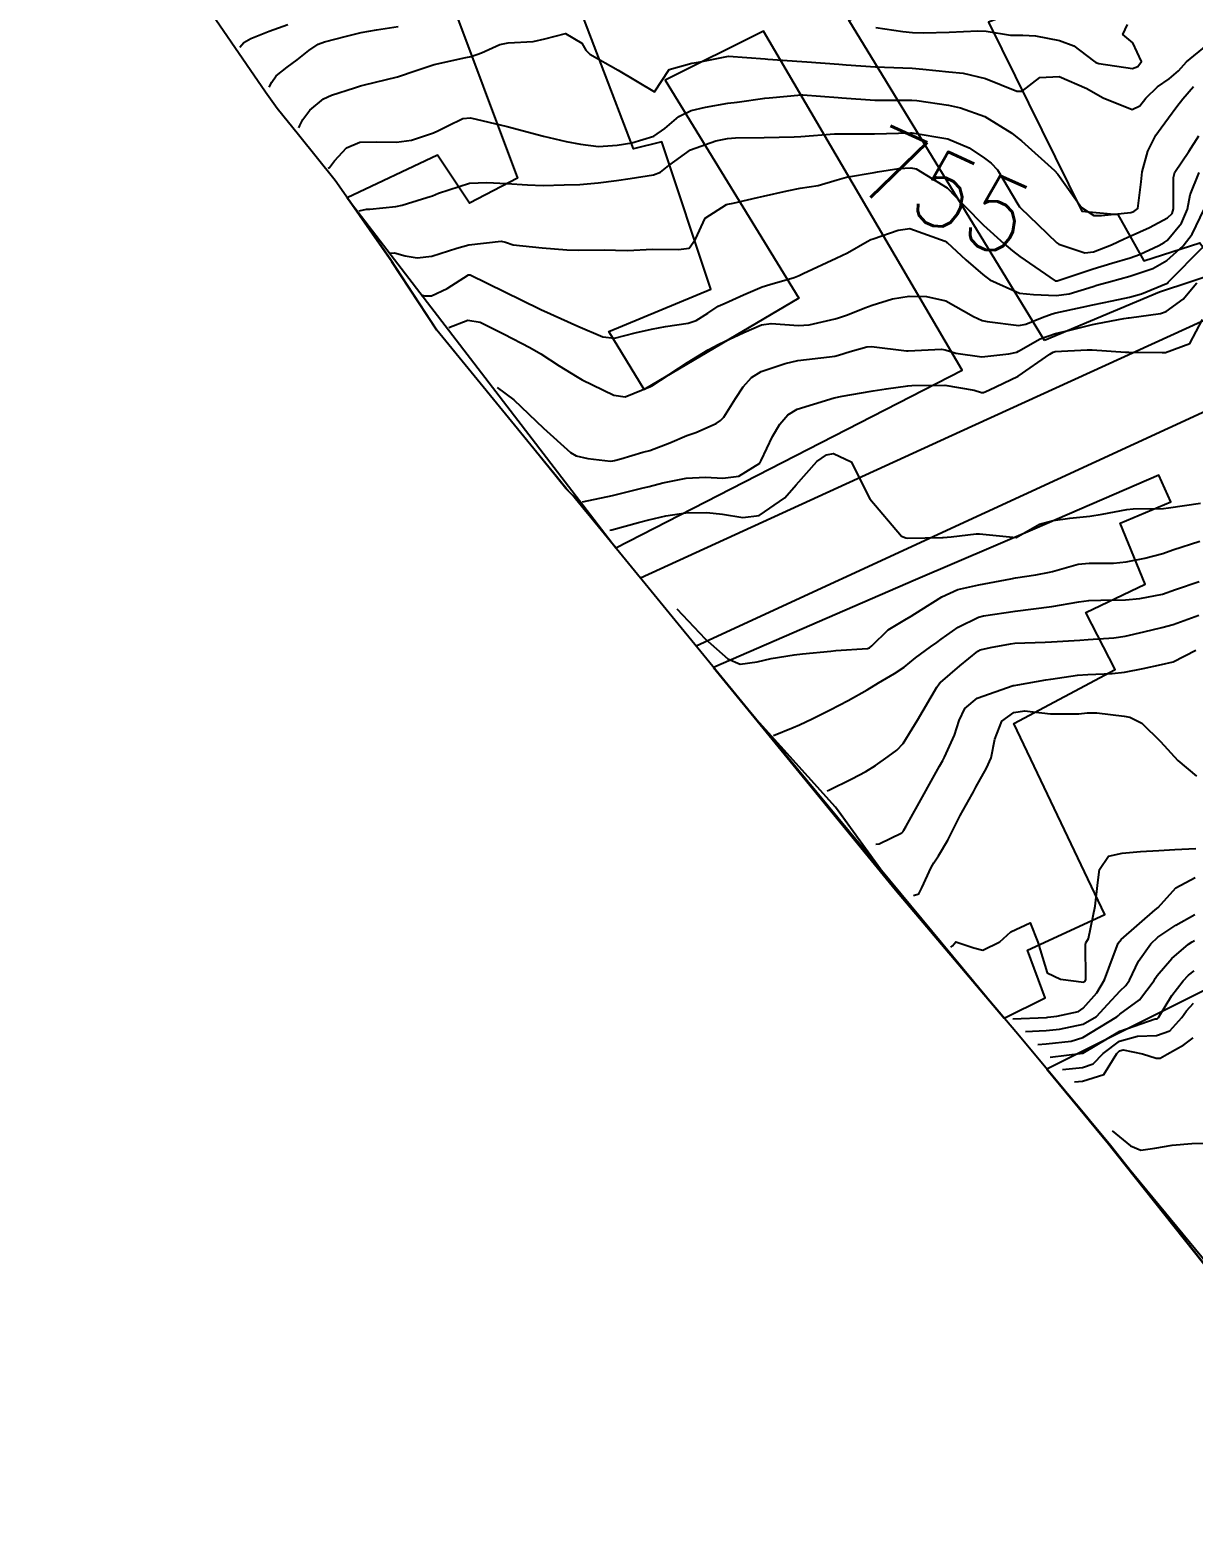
# Model space of a CAD drawing. Header units: metres. Extents: x 318500 to 325275, y 7408834 to 7428799.
# Drawn here: x 323016.8 to 323080.1, y 7420818.3 to 7420899.7 of the extents above; entities that cross this region are included whole.
import ezdxf
from ezdxf.enums import TextEntityAlignment as Align

# ---------------------------------------------------------------- set-up
doc = ezdxf.new("R2010")
doc.units = ezdxf.units.M
doc.header["$MEASUREMENT"] = 0
for name, color, linetype in [('Area', 45, 'Continuous'), ('Cotas', 45, 'Continuous'), ('Curvas de Nivel 1m', 11, 'Continuous'), ('Curvas de Nivel 5m', 15, 'Continuous'), ('Edificações', 30, 'Continuous'), ('Vias Primárias', 230, 'Continuous')]:
    doc.layers.add(name, color=color, linetype=linetype)
doc.styles.add('Style-STANDARD', font='STANDARD.shx')

msp = doc.modelspace()

# ---------------------------------------------------------------- linework, layer by layer
at = {"layer": 'Area'}
msp.add_lwpolyline([(323096.695, 7420814.189), (323089.569, 7420822.023), (323084.439, 7420827.834), (323075.649, 7420838.973), (323070.701, 7420844.913), (323063.952, 7420852.878), (323060.672, 7420857.383), (323056.208, 7420862.329), (323046.383, 7420874.344), (323046.008, 7420874.729), (323044.259, 7420876.883), (323038.975, 7420883.345), (323036.435, 7420887.216), (323033.439, 7420891.478), (323031.45, 7420893.975), (323030.289, 7420895.411), (323029.653, 7420896.286), (323025.716, 7420902.045), (323024.812, 7420902.92), (323022.136, 7420906.417), (323021.777, 7420906.797), (323020.403, 7420908.68), (323016.776, 7420913.764)], dxfattribs=at)
at = {"layer": 'Curvas de Nivel 1m', "flags": 128}
for points, elevation in [([(323028.26, 7420898.75), (323028.473, 7420898.999), (323028.859, 7420899.218), (323029.846, 7420899.614), (323030.871, 7420899.968)], 751), ([(323029.86, 7420896.56), (323029.999, 7420896.836), (323030.241, 7420897.184), (323030.841, 7420897.653), (323031.374, 7420898.045), (323032.004, 7420898.568), (323032.52, 7420898.899), (323032.857, 7420899.027), (323034.064, 7420899.34), (323034.865, 7420899.539), (323035.705, 7420899.68), (323036.871, 7420899.867)], 752), ([(323062.876, 7420899.808), (323064.339, 7420899.602), (323064.874, 7420899.548), (323065.477, 7420899.521), (323066.875, 7420899.56), (323068.428, 7420899.639), (323068.875, 7420899.606), (323070.203, 7420899.39), (323070.873, 7420899.389), (323071.564, 7420899.352), (323072.871, 7420899.103), (323073.656, 7420898.806), (323074.722, 7420898.002), (323074.859, 7420897.905), (323075.008, 7420897.847), (323076.854, 7420897.583), (323077.134, 7420897.69), (323077.342, 7420897.965), (323076.87, 7420898.979), (323076.322, 7420899.426), (323076.575, 7420899.975)], 752), ([(323031.46, 7420894.36), (323031.521, 7420894.487), (323031.683, 7420894.813), (323032.062, 7420895.316), (323032.82, 7420895.924), (323033.248, 7420896.129), (323034.504, 7420896.535), (323034.831, 7420896.633), (323034.972, 7420896.669), (323036.836, 7420897.129), (323037.851, 7420897.479), (323038.843, 7420897.799), (323040.567, 7420898.174), (323040.848, 7420898.241), (323041.406, 7420898.442), (323042.405, 7420898.879), (323042.858, 7420898.98), (323044.223, 7420899.043), (323044.862, 7420899.187), (323045.976, 7420899.493), (323046.866, 7420898.964), (323047.082, 7420898.586), (323047.313, 7420898.363), (323048.847, 7420897.49), (323050.83, 7420896.32), (323051.624, 7420897.532), (323052.854, 7420897.876), (323053.217, 7420897.922), (323054.86, 7420898.26), (323056.858, 7420898.101), (323057.004, 7420898.092), (323058.856, 7420897.959), (323059.124, 7420897.939), (323060.854, 7420897.811), (323061.258, 7420897.78), (323062.853, 7420897.672), (323063.353, 7420897.652), (323064.852, 7420897.594), (323065.426, 7420897.55), (323066.849, 7420897.408), (323067.62, 7420897.327), (323068.844, 7420897.04), (323070.548, 7420896.341), (323070.835, 7420896.355), (323071.795, 7420897.091), (323072.847, 7420897.141), (323074.359, 7420896.486), (323074.833, 7420896.227), (323075.256, 7420895.994), (323076.821, 7420895.35), (323077.244, 7420895.546), (323077.579, 7420895.963), (323078.212, 7420896.584), (323078.846, 7420897.027), (323079.347, 7420897.449), (323079.785, 7420897.936), (323080.869, 7420898.838)], 753), ([(323033.07, 7420892.15), (323033.13, 7420892.19), (323033.407, 7420892.55), (323034.066, 7420893.255), (323034.786, 7420893.567), (323035.706, 7420893.596), (323036.786, 7420893.567), (323037.606, 7420893.673), (323038.794, 7420894.079), (323039.062, 7420894.21), (323039.572, 7420894.468), (323040.403, 7420894.859), (323040.807, 7420894.889), (323042.8, 7420894.42), (323044.795, 7420893.905), (323046.028, 7420893.617), (323046.791, 7420893.458), (323047.774, 7420893.34), (323048.791, 7420893.4), (323049.59, 7420893.534), (323050.796, 7420893.904), (323051.394, 7420894.311), (323052.15, 7420894.96), (323052.815, 7420895.293), (323053.611, 7420895.485), (323054.821, 7420895.686), (323055.321, 7420895.757), (323056.826, 7420895.96), (323057.073, 7420895.99), (323058.829, 7420896.142), (323058.898, 7420896.14), (323060.827, 7420895.999), (323061.03, 7420895.984), (323062.826, 7420895.865), (323063.125, 7420895.856), (323064.826, 7420895.854), (323065.115, 7420895.838), (323066.822, 7420895.585), (323067.478, 7420895.443), (323068.813, 7420894.97), (323070.271, 7420894.058), (323070.57, 7420893.826), (323070.796, 7420893.638), (323072.604, 7420892.032), (323072.777, 7420891.829), (323074.075, 7420890.01), (323074.744, 7420889.581), (323075.163, 7420889.575), (323076.747, 7420889.746), (323076.923, 7420889.793), (323077.129, 7420889.966), (323077.323, 7420891.413), (323077.366, 7420891.964), (323077.672, 7420893.081), (323078.116, 7420893.957), (323078.4, 7420894.361), (323078.814, 7420894.888), (323079.257, 7420895.51), (323079.593, 7420895.939), (323080.167, 7420896.603)], 754), ([(323036.43, 7420887.54), (323036.684, 7420887.546), (323037.258, 7420887.39), (323037.917, 7420887.278), (323038.709, 7420887.369), (323040.061, 7420887.808), (323040.715, 7420887.993), (323042.473, 7420888.18), (323042.717, 7420888.137), (323043.139, 7420887.993), (323044.714, 7420887.819), (323046.051, 7420887.718), (323046.713, 7420887.698), (323048.08, 7420887.716), (323048.714, 7420887.697), (323049.367, 7420887.68), (323050.714, 7420887.745), (323052.141, 7420887.726), (323052.715, 7420887.798), (323053.066, 7420888.285), (323053.581, 7420889.434), (323054.749, 7420890.174), (323054.819, 7420890.189), (323055.101, 7420890.256), (323056.435, 7420890.563), (323056.756, 7420890.64), (323058.051, 7420890.93), (323058.763, 7420891.06), (323059.742, 7420891.219), (323060.77, 7420891.514), (323061.279, 7420891.669), (323062.776, 7420891.926), (323062.974, 7420891.96), (323064.119, 7420892.14), (323064.78, 7420892.17), (323065.077, 7420892.127), (323066.765, 7420891.08), (323067.715, 7420890.096), (323068.735, 7420889.058), (323069.844, 7420888.063), (323070.315, 7420887.655), (323070.713, 7420887.345), (323072.645, 7420886.031), (323072.7, 7420886.017), (323072.745, 7420886.029), (323074.707, 7420886.678), (323075.72, 7420886.995), (323076.713, 7420887.279), (323077.221, 7420887.459), (323078.273, 7420887.954), (323078.568, 7420888.106), (323078.724, 7420888.224), (323079.518, 7420889.159), (323079.834, 7420889.934), (323079.992, 7420890.701), (323080.47, 7420891.925)], 756), ([(323038.12, 7420885.24), (323038.176, 7420885.242), (323038.318, 7420885.206), (323038.681, 7420885.212), (323039.544, 7420885.61), (323040.699, 7420886.352), (323040.79, 7420886.357), (323042.685, 7420885.422), (323044.571, 7420884.502), (323044.671, 7420884.454), (323044.804, 7420884.398), (323046.658, 7420883.566), (323048.023, 7420882.976), (323048.648, 7420882.903), (323049.78, 7420883.202), (323050.656, 7420883.391), (323051.421, 7420883.546), (323052.662, 7420883.725), (323053.09, 7420883.858), (323053.736, 7420884.274), (323054.291, 7420884.651), (323054.678, 7420884.819), (323055.679, 7420885.257), (323056.692, 7420885.708), (323057.097, 7420885.831), (323058.432, 7420886.214), (323058.701, 7420886.316), (323058.912, 7420886.417), (323060.711, 7420887.258), (323061.336, 7420887.552), (323062.412, 7420888.163), (323062.612, 7420888.27), (323062.722, 7420888.312), (323064.086, 7420888.783), (323064.731, 7420888.872), (323066.648, 7420888.184), (323066.72, 7420888.135), (323066.752, 7420888.11), (323067.783, 7420887.162), (323068.703, 7420886.372), (323068.859, 7420886.235), (323069.089, 7420886.074), (323070.689, 7420885.346), (323071.454, 7420885.277), (323072.688, 7420885.232), (323073.395, 7420885.314), (323074.696, 7420885.722), (323074.908, 7420885.786), (323075.657, 7420885.986), (323076.703, 7420886.285), (323077.96, 7420886.705), (323078.712, 7420887.131), (323079.604, 7420887.937), (323080.086, 7420888.573), (323080.75, 7420889.92)], 757), ([(323039.63, 7420883.49), (323040.661, 7420883.88), (323041.331, 7420883.769), (323042.65, 7420883.116), (323044.043, 7420882.406), (323044.637, 7420882.054), (323045.642, 7420881.397), (323046.624, 7420880.793), (323046.899, 7420880.642), (323047.456, 7420880.357), (323048.612, 7420879.805), (323049.237, 7420879.708), (323050.619, 7420880.266), (323050.645, 7420880.294), (323050.675, 7420880.319), (323052.633, 7420881.584), (323053.746, 7420882.273), (323054.331, 7420882.578), (323054.647, 7420882.729), (323055.693, 7420883.211), (323056.661, 7420883.634), (323057.183, 7420883.711), (323058.661, 7420883.597), (323059.239, 7420883.624), (323060.667, 7420883.961), (323060.839, 7420884.007), (323061.339, 7420884.173), (323062.281, 7420884.558), (323062.678, 7420884.703), (323063.782, 7420885.045), (323064.686, 7420885.185), (323065.628, 7420885.173), (323066.683, 7420884.934), (323068.198, 7420884.085), (323068.667, 7420883.875), (323068.928, 7420883.814), (323070.663, 7420883.589), (323071.046, 7420883.664), (323071.921, 7420884.037), (323072.469, 7420884.236), (323072.674, 7420884.279), (323074.098, 7420884.59), (323074.681, 7420884.725), (323075.736, 7420884.933), (323076.687, 7420885.131), (323077.342, 7420885.312), (323078.699, 7420885.875), (323078.744, 7420885.905), (323078.787, 7420885.949), (323080.72, 7420887.92)], 758), ([(323042.27, 7420880.22), (323043.179, 7420879.558), (323044.781, 7420878.005), (323046.252, 7420876.687), (323046.562, 7420876.5), (323047.192, 7420876.361), (323048.434, 7420876.217), (323048.559, 7420876.229), (323048.65, 7420876.248), (323048.989, 7420876.336), (323050.191, 7420876.698), (323050.567, 7420876.794), (323051.67, 7420877.208), (323052.58, 7420877.605), (323053.086, 7420877.779), (323054.179, 7420878.266), (323054.427, 7420878.428), (323054.595, 7420878.608), (323055.245, 7420879.62), (323055.649, 7420880.25), (323056.1, 7420880.77), (323056.629, 7420881.1), (323057.947, 7420881.534), (323058.635, 7420881.687), (323060.346, 7420881.893), (323060.638, 7420881.934), (323060.835, 7420881.981), (323061.472, 7420882.172), (323062.379, 7420882.428), (323062.644, 7420882.453), (323064.549, 7420882.223), (323064.641, 7420882.217), (323066.443, 7420882.303), (323066.643, 7420882.268), (323067.221, 7420882.094), (323068.638, 7420881.894), (323070.111, 7420882.058), (323070.544, 7420882.148), (323070.642, 7420882.193), (323071.822, 7420882.869), (323072.657, 7420883.166), (323073.365, 7420883.314), (323074.665, 7420883.646), (323074.949, 7420883.712), (323076.369, 7420883.975), (323076.623, 7420884.019), (323076.671, 7420884.021), (323078.371, 7420884.256), (323078.676, 7420884.356), (323079.595, 7420885.028), (323080.347, 7420885.925)], 759), ([(323048.4, 7420872.45), (323048.512, 7420872.476), (323049.965, 7420872.879), (323050.521, 7420873.02), (323051.446, 7420873.228), (323052.527, 7420873.396), (323053.676, 7420873.421), (323054.526, 7420873.327), (323055.635, 7420873.137), (323056.525, 7420873.259), (323057.915, 7420874.219), (323058.547, 7420874.93), (323059.672, 7420876.193), (323060.188, 7420876.564), (323060.567, 7420876.621), (323061.527, 7420876.17), (323062.54, 7420874.16), (323064.268, 7420872.134), (323064.509, 7420872.034), (323064.611, 7420872.026), (323066.509, 7420872.064), (323066.544, 7420872.065), (323066.98, 7420872.095), (323068.342, 7420872.252), (323068.513, 7420872.249), (323070.51, 7420872.05), (323071.776, 7420872.777), (323072.524, 7420872.982), (323073.427, 7420873.11), (323074.528, 7420873.217), (323075.2, 7420873.32), (323076.534, 7420873.584), (323076.885, 7420873.614), (323078.536, 7420873.641), (323078.807, 7420873.666), (323080.54, 7420873.92)], 761), ([(323052.05, 7420868.17), (323053.592, 7420866.542), (323054.823, 7420865.449), (323055.499, 7420865.164), (323056.416, 7420865.286), (323057.177, 7420865.47), (323058.422, 7420865.678), (323058.891, 7420865.735), (323060.425, 7420865.878), (323060.702, 7420865.901), (323062.428, 7420866.019), (323062.533, 7420866.053), (323062.655, 7420866.157), (323063.546, 7420867.041), (323064.452, 7420867.578), (323064.804, 7420867.775), (323065.334, 7420868.117), (323066.467, 7420868.829), (323067.34, 7420869.222), (323068.474, 7420869.486), (323070.232, 7420869.808), (323070.478, 7420869.854), (323071.591, 7420870.033), (323072.337, 7420870.167), (323072.483, 7420870.205), (323073.895, 7420870.6), (323074.49, 7420870.667), (323075.803, 7420870.668), (323076.492, 7420870.738), (323077.516, 7420870.933), (323078.499, 7420871.184), (323079.05, 7420871.386), (323080.509, 7420871.852)], 762), ([(323057.31, 7420861.29), (323058.372, 7420861.709), (323058.72, 7420861.86), (323059.413, 7420862.195), (323060.385, 7420862.686), (323061.373, 7420863.187), (323062.396, 7420863.763), (323063.026, 7420864.151), (323063.894, 7420864.651), (323064.413, 7420865.001), (323065.041, 7420865.5), (323065.849, 7420866.109), (323066.188, 7420866.349), (323066.437, 7420866.533), (323067.363, 7420867.174), (323068.455, 7420867.727), (323068.729, 7420867.802), (323070.46, 7420868.05), (323072.463, 7420868.31), (323073.924, 7420868.547), (323074.466, 7420868.623), (323075.119, 7420868.642), (323076.467, 7420868.664), (323077.246, 7420868.737), (323078.47, 7420868.968), (323079.186, 7420869.22), (323080.477, 7420869.661)], 763), ([(323060.23, 7420858.27), (323060.322, 7420858.312), (323061.572, 7420858.927), (323062.338, 7420859.328), (323062.849, 7420859.645), (323063.552, 7420860.142), (323064.013, 7420860.477), (323064.361, 7420860.848), (323064.859, 7420861.636), (323065.138, 7420862.119), (323066.198, 7420863.903), (323066.323, 7420864.101), (323066.361, 7420864.141), (323066.401, 7420864.173), (323067.439, 7420865.065), (323068.427, 7420865.875), (323068.559, 7420865.947), (323069.125, 7420866.07), (323070.211, 7420866.275), (323070.434, 7420866.299), (323072.1, 7420866.36), (323072.435, 7420866.371), (323073.975, 7420866.467), (323074.438, 7420866.501), (323075.821, 7420866.598), (323076.441, 7420866.686), (323077.467, 7420866.932), (323078.448, 7420867.154), (323079.063, 7420867.322), (323080.459, 7420867.828)], 764), ([(323064.92, 7420852.57), (323065.216, 7420852.67), (323065.374, 7420852.992), (323065.892, 7420854.106), (323066.033, 7420854.345), (323066.28, 7420854.738), (323066.8, 7420855.588), (323067.049, 7420856.093), (323067.468, 7420856.929), (323068.113, 7420858.082), (323068.187, 7420858.217), (323068.326, 7420858.467), (323068.904, 7420859.509), (323069.144, 7420860.068), (323069.35, 7420861.08), (323069.727, 7420862.06), (323070.385, 7420862.528), (323070.965, 7420862.62), (323072.384, 7420862.455), (323073.925, 7420862.464), (323074.385, 7420862.51), (323074.903, 7420862.51), (323076.384, 7420862.336), (323076.701, 7420862.283), (323077.347, 7420861.955), (323078.365, 7420860.953), (323079.322, 7420859.93), (323080.337, 7420859.076)], 766), ([(323066.96, 7420849.76), (323067.053, 7420849.835), (323067.23, 7420850.06), (323068.215, 7420849.719), (323068.691, 7420849.595), (323069.619, 7420850.059), (323070.225, 7420850.595), (323071.28, 7420851.084), (323071.692, 7420850.028), (323072.195, 7420848.357), (323072.93, 7420848.013), (323074.188, 7420847.863), (323074.272, 7420847.916), (323074.305, 7420847.998), (323074.295, 7420849.922), (323074.314, 7420849.999), (323074.455, 7420850.229), (323074.821, 7420851.991), (323074.966, 7420853.283), (323075.055, 7420853.988), (323075.542, 7420854.72), (323076.284, 7420854.883), (323077.275, 7420854.965), (323078.286, 7420855.028), (323079.144, 7420855.075), (323080.288, 7420855.138)], 767), ([(323070.34, 7420845.86), (323072.159, 7420845.943), (323072.231, 7420845.947), (323072.724, 7420846.014), (323073.899, 7420846.267), (323074.167, 7420846.444), (323074.897, 7420847.272), (323075.324, 7420847.983), (323075.553, 7420848.626), (323076.063, 7420849.972), (323076.222, 7420850.181), (323078.081, 7420851.785), (323078.24, 7420851.923), (323079.204, 7420852.983), (323080.265, 7420853.558)], 768), ([(323071.02, 7420845.17), (323072.152, 7420845.233), (323072.871, 7420845.295), (323074.156, 7420845.567), (323074.879, 7420845.989), (323075.497, 7420846.653), (323076.181, 7420847.387), (323076.483, 7420847.668), (323076.679, 7420847.963), (323077.165, 7420848.997), (323077.838, 7420849.946), (323078.224, 7420850.299), (323079.196, 7420850.964), (323080.236, 7420851.547)], 769), ([(323072.37, 7420843.78), (323074.14, 7420843.991), (323076.152, 7420845.183), (323078.073, 7420845.855), (323078.159, 7420845.867), (323078.212, 7420845.887), (323078.258, 7420845.939), (323078.983, 7420847.127), (323079.597, 7420847.926), (323079.885, 7420848.233), (323080.198, 7420848.467)], 771), ([(323073.03, 7420843.11), (323074.128, 7420843.214), (323074.71, 7420843.412), (323075.256, 7420843.983), (323076.147, 7420844.653), (323077.116, 7420844.922), (323078.15, 7420844.957), (323078.874, 7420845.211), (323079.539, 7420845.926), (323079.794, 7420846.295), (323080.172, 7420846.722)], 772), ([(323073.68, 7420842.44), (323074.117, 7420842.469), (323075.277, 7420842.828), (323075.989, 7420843.972), (323076.141, 7420844.117), (323076.341, 7420844.166), (323077.394, 7420843.951), (323078.137, 7420843.716), (323078.357, 7420843.717), (323078.734, 7420843.934), (323079.632, 7420844.439), (323080.149, 7420844.83)], 773), ([(323075.74, 7420839.77), (323076.737, 7420838.959), (323077.304, 7420838.715), (323078.069, 7420838.832), (323079.009, 7420838.992), (323080.077, 7420839.084), (323080.892, 7420839.094)], 774)]:
    msp.add_lwpolyline(points, dxfattribs=dict(at, elevation=elevation))
at = {"layer": 'Curvas de Nivel 5m', "flags": 128}
for points, elevation in [([(323034.75, 7420889.84), (323035.147, 7420889.917), (323035.337, 7420889.925), (323036.744, 7420890.068), (323037.093, 7420890.148), (323038.192, 7420890.486), (323038.622, 7420890.61), (323038.752, 7420890.656), (323039.066, 7420890.788), (323040.759, 7420891.341), (323041.709, 7420891.38), (323042.763, 7420891.315), (323043.924, 7420891.247), (323044.762, 7420891.205), (323045.904, 7420891.242), (323046.764, 7420891.277), (323047.765, 7420891.355), (323048.767, 7420891.495), (323049.501, 7420891.6), (323050.772, 7420891.787), (323051.158, 7420891.931), (323051.602, 7420892.308), (323052.789, 7420893.157), (323054.17, 7420893.646), (323054.795, 7420893.766), (323055.243, 7420893.808), (323056.796, 7420893.835), (323058.439, 7420893.858), (323058.797, 7420893.875), (323060.625, 7420894.018), (323060.798, 7420894.023), (323062.656, 7420894.019), (323062.799, 7420894.022), (323064.757, 7420894.089), (323064.8, 7420894.089), (323064.844, 7420894.085), (323066.796, 7420893.754), (323067.961, 7420893.262), (323068.786, 7420892.71), (323069.145, 7420892.436), (323069.492, 7420892.069), (323070.611, 7420890.193), (323070.701, 7420890.051), (323070.749, 7420889.995), (323071.69, 7420889.086), (323072.721, 7420888.101), (323072.829, 7420888.028), (323074.254, 7420887.545), (323074.716, 7420887.608), (323075.711, 7420887.985), (323076.397, 7420888.303), (323076.727, 7420888.448), (323077.765, 7420888.929), (323078.743, 7420889.454), (323078.996, 7420889.696), (323079.075, 7420889.945), (323079.072, 7420891.649), (323079.153, 7420891.944), (323079.921, 7420893.062), (323080.461, 7420893.925)], 755), ([(323046.9, 7420874), (323048.54, 7420874.34), (323050.136, 7420874.733), (323050.545, 7420874.841), (323051.28, 7420875.041), (323052.55, 7420875.292), (323053.611, 7420875.335), (323054.55, 7420875.29), (323055.416, 7420875.387), (323056.559, 7420876.109), (323056.641, 7420876.239), (323057.255, 7420877.555), (323057.644, 7420878.224), (323058.078, 7420878.737), (323058.602, 7420879.039), (323059.485, 7420879.319), (323060.612, 7420879.651), (323061.035, 7420879.754), (323062.618, 7420880.019), (323062.737, 7420880.04), (323063.434, 7420880.148), (323064.622, 7420880.307), (323064.826, 7420880.331), (323066.623, 7420880.354), (323068.223, 7420880.084), (323068.618, 7420879.957), (323068.743, 7420879.953), (323069.024, 7420880.074), (323070.628, 7420880.834), (323072.344, 7420882.033), (323072.522, 7420882.151), (323072.642, 7420882.185), (323074.372, 7420882.276), (323074.644, 7420882.279), (323076.464, 7420882.151), (323076.643, 7420882.14), (323078.465, 7420882.129), (323078.643, 7420882.133), (323079.961, 7420882.619), (323080.651, 7420883.92)], 760), ([(323062.87, 7420855.37), (323063.055, 7420855.382), (323064.298, 7420855.986), (323064.365, 7420856.063), (323064.405, 7420856.128), (323064.526, 7420856.35), (323065.513, 7420858.112), (323065.802, 7420858.634), (323066.343, 7420859.611), (323066.517, 7420859.929), (323066.612, 7420860.097), (323067.163, 7420861.297), (323067.411, 7420862.09), (323067.725, 7420862.748), (323068.392, 7420863.319), (323070.344, 7420863.995), (323070.4, 7420864.009), (323070.596, 7420864.047), (323072.122, 7420864.307), (323072.405, 7420864.349), (323073.854, 7420864.56), (323074.409, 7420864.605), (323075.73, 7420864.661), (323076.411, 7420864.723), (323077.434, 7420864.936), (323078.418, 7420865.142), (323079.068, 7420865.285), (323080.297, 7420865.921)], 765), ([(323071.7, 7420844.47), (323072.145, 7420844.503), (323073.513, 7420844.64), (323074.148, 7420844.845), (323075.998, 7420845.972), (323076.084, 7420846.048), (323076.162, 7420846.118), (323077.235, 7420846.894), (323078.02, 7420847.943), (323078.082, 7420848.052), (323078.194, 7420848.219), (323078.993, 7420849.147), (323079.893, 7420849.923), (323080.088, 7420850.055), (323080.222, 7420850.132)], 770)]:
    msp.add_lwpolyline(points, dxfattribs=dict(at, elevation=elevation))
at = {"layer": 'Edificações'}
for points in [[(323048.719, 7420871.487), (323067.582, 7420881.168), (323056.768, 7420899.618), (323051.409, 7420896.941), (323058.682, 7420885.088), (323050.261, 7420880.117), (323048.347, 7420883.271), (323053.897, 7420885.566), (323051.218, 7420893.596), (323049.687, 7420893.213), (323046.161, 7420902.437), (323048.865, 7420903.691), (323045.581, 7420909.19), (323036.599, 7420904.656), (323039.69, 7420901.472), (323043.363, 7420891.605), (323040.755, 7420890.254), (323039.017, 7420892.859), (323034.103, 7420890.534)], [(323072.063, 7420882.78), (323061.406, 7420900.217), (323070.836, 7420903.897), (323072.184, 7420901.327), (323068.999, 7420900.103), (323074.087, 7420889.812), (323076.047, 7420889.628), (323077.455, 7420887.12), (323080.518, 7420888.099), (323081.681, 7420886.508), (323078.313, 7420885.407), (323072.063, 7420882.78)], [(323048.719, 7420871.487), (323048.207, 7420872.114), (323047.648, 7420872.796), (323047.092, 7420873.476), (323046.527, 7420874.168), (323046.383, 7420874.344), (323046.253, 7420874.477), (323046.032, 7420874.704), (323045.485, 7420875.373), (323044.907, 7420876.085), (323038.975, 7420883.345), (323036.539, 7420887.058), (323034.103, 7420890.534)], [(323069.863, 7420845.901), (323072.094, 7420846.999), (323071.134, 7420849.597), (323075.344, 7420851.545), (323070.388, 7420861.928), (323075.896, 7420864.871), (323074.31, 7420867.978), (323077.541, 7420869.516), (323076.172, 7420872.84), (323078.94, 7420873.99), (323078.287, 7420875.45), (323071.538, 7420872.53), (323065.028, 7420869.756), (323054.045, 7420864.974)], [(323063.952, 7420852.878), (323063.335, 7420853.726), (323062.476, 7420854.905), (323060.981, 7420856.958), (323060.672, 7420857.383), (323056.208, 7420862.329), (323054.045, 7420864.974)], [(323069.863, 7420845.901), (323069.793, 7420845.985), (323069.69, 7420846.106), (323069.536, 7420846.288), (323069.39, 7420846.46), (323069.275, 7420846.596), (323069.066, 7420846.842), (323068.823, 7420847.13), (323068.596, 7420847.397), (323068.382, 7420847.65), (323068.204, 7420847.86), (323068.056, 7420848.034), (323067.834, 7420848.297), (323067.647, 7420848.517), (323067.448, 7420848.767), (323067.111, 7420849.15), (323066.867, 7420849.437), (323066.443, 7420849.938), (323065.837, 7420850.653), (323064.727, 7420851.963), (323063.952, 7420852.878)], [(323090.088, 7420821.452), (323096.832, 7420824.957), (323084.017, 7420849.036), (323072.189, 7420843.126)], [(323090.088, 7420821.452), (323084.439, 7420827.834), (323074.342, 7420840.542), (323072.189, 7420843.126)]]:
    msp.add_lwpolyline(points, close=True, dxfattribs=at)
at = {"layer": 'Vias Primárias'}
for points in [[(323715.644, 7420145.548, 0), (323709.04, 7420132.939)], [(323831.088, 7420001.787, 0), (323833.844, 7420008.443, 0.220888)], [(323214.165, 7420944.208), (323201.806, 7420939.257, 0.444431), (323201.432, 7420938.242, 0.099943), (323205.069, 7420933.766, 0), (323207.298, 7420931.929, 0.020742)], [(323007.552, 7420927.237), (323027.883, 7420937.015), (323048.907, 7420947.259), (323066.527, 7420954.479, -0.34605), (323072.217, 7420952.86), (323075.919, 7420945.489), (323079.753, 7420937.857), (323086.351, 7420925.659), (323091.905, 7420915.054), (323098.508, 7420901.711), (323101.012, 7420897.781, -0.456507), (323099.511, 7420892.737), (323088.493, 7420887.403), (323067.465, 7420877.805), (323050.068, 7420869.838)], [(323090.88, 7420820.579), (323129.396, 7420840.62, 0.57528), (323130.319, 7420844.045), (323122.84, 7420857.044), (323113.778, 7420873.678), (323108.086, 7420886.501, 0.202775), (323104.399, 7420889.955), (323103.212, 7420889.732), (323101.191, 7420888.621), (323092.913, 7420884.5), (323068.835, 7420873.404), (323053.088, 7420866.145)]]:
    msp.add_lwpolyline(points, format="xyb", dxfattribs=at)

# ---------------------------------------------------------------- texts
at = {"layer": 'Cotas', "style": 'Style-STANDARD'}
msp.add_text('755', height=4, rotation=335.49391, dxfattribs=at).set_placement((323066.688, 7420890.897, 755), align=Align.MIDDLE_CENTER)

doc.saveas('drawing.dxf')
